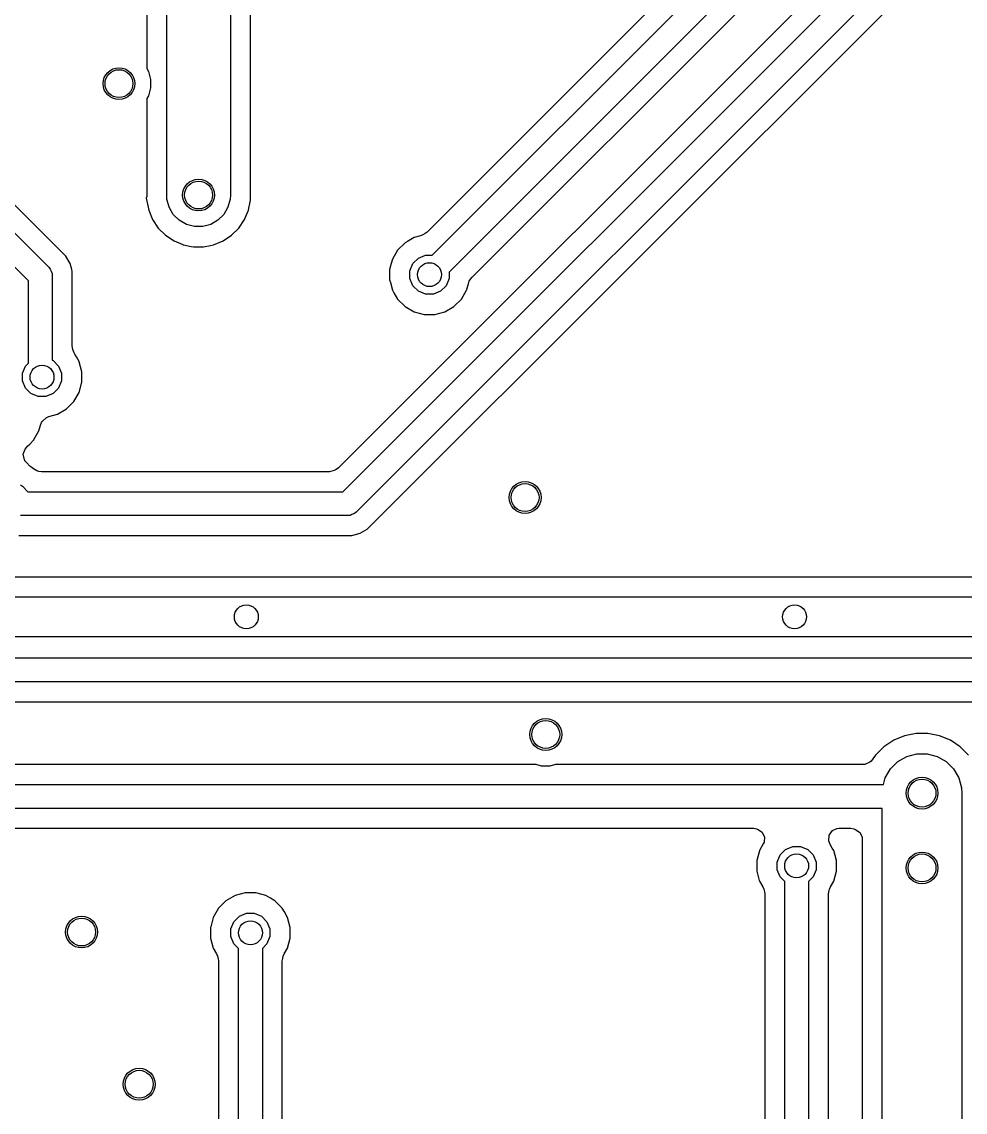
# Model space of a CAD drawing. Header units: inches. Extents: x 0.01 to 5.35, y 0.01 to 3.37.
# Drawn here: x 3.885 to 4.351, y 2.13 to 2.669 of the extents above; entities that cross this region are included whole.
import ezdxf

# ---------------------------------------------------------------- set-up
doc = ezdxf.new("R2010")
doc.units = ezdxf.units.IN
doc.header["$MEASUREMENT"] = 0
doc.layers.add('BLACK', color=250, linetype='CONTINUOUS')

msp = doc.modelspace()

# ---------------------------------------------------------------- linework, layer by layer
at = {"layer": 'BLACK', "linetype": 'CONTINUOUS'}
for p, q in [((3.9975, 2.58118), (3.9975, 2.79638)), ((3.94628, 2.78747), (3.94628, 2.64625)), ((3.95614, 2.5837), (3.95614, 2.78764)), ((3.98764, 2.78764), (3.98764, 2.5837)), ((4.37172, 2.77946), (4.04102, 2.44875)), ((4.04318, 2.43696), (4.38331, 2.77709)), ((4.39339, 2.77047), (4.0498, 2.42688)), ((4.05531, 2.41844), (4.40183, 2.76496)), ((3.90338, 2.5564), (3.73354, 2.72624)), ((3.72803, 2.7178), (3.89788, 2.54796)), ((3.8878, 2.54133), (3.72141, 2.70772)), ((4.21523, 2.69579), (4.08485, 2.56541)), ((4.08736, 2.55398), (4.22681, 2.69343)), ((4.23689, 2.68681), (4.09572, 2.54563)), ((4.10715, 2.54312), (4.24171, 2.67768)), ((3.94628, 2.64625), (3.94709, 2.64485)), ((3.94709, 2.64485), (3.94815, 2.64087)), ((3.94815, 2.64087), (3.94815, 2.63676)), ((3.94709, 2.63279), (3.94628, 2.63139)), ((3.94815, 2.63676), (3.94709, 2.63279)), ((3.94628, 2.63139), (3.94628, 2.58293)), ((3.95628, 2.58165), (3.95614, 2.5837)), ((3.98764, 2.5837), (3.9875, 2.58165)), ((3.94628, 2.58293), (3.94607, 2.58222)), ((3.94607, 2.58222), (3.94726, 2.57623)), ((3.95734, 2.57767), (3.95628, 2.58165)), ((3.9875, 2.58165), (3.98644, 2.57767)), ((3.99688, 2.57806), (3.99701, 2.57872)), ((3.99701, 2.57872), (3.9975, 2.58118)), ((3.99701, 2.57872), (3.99701, 2.57872)), ((3.94726, 2.57623), (3.94726, 2.57623)), ((3.94726, 2.57623), (3.94726, 2.57623)), ((3.94726, 2.57623), (3.94919, 2.57157)), ((3.9594, 2.57411), (3.95734, 2.57767)), ((3.9623, 2.57121), (3.9594, 2.57411)), ((3.98438, 2.57411), (3.98148, 2.57121)), ((3.98644, 2.57767), (3.98438, 2.57411)), ((3.99459, 2.57157), (3.99652, 2.57623)), ((3.99652, 2.57623), (3.99688, 2.57806)), ((3.94919, 2.57157), (3.94919, 2.57157)), ((3.94919, 2.57157), (3.952, 2.56738)), ((3.96586, 2.56915), (3.9623, 2.57121)), ((3.96983, 2.56809), (3.96586, 2.56915)), ((3.97395, 2.56809), (3.96983, 2.56809)), ((3.97792, 2.56915), (3.97395, 2.56809)), ((3.98148, 2.57121), (3.97792, 2.56915)), ((3.99178, 2.56738), (3.99459, 2.57157)), ((3.952, 2.56738), (3.952, 2.56738)), ((3.952, 2.56738), (3.952, 2.56737)), ((3.952, 2.56737), (3.95556, 2.56381)), ((3.95556, 2.56381), (3.95556, 2.56381)), ((3.95556, 2.56381), (3.95556, 2.56381)), ((3.95556, 2.56381), (3.95976, 2.56101)), ((3.98402, 2.56101), (3.98822, 2.56381)), ((3.98822, 2.56381), (3.99178, 2.56738)), ((4.07846, 2.56269), (4.07511, 2.56076)), ((4.08158, 2.56353), (4.07846, 2.56269)), ((4.07846, 2.56269), (4.07846, 2.56269)), ((4.07846, 2.56269), (4.07846, 2.56269)), ((4.07846, 2.56269), (4.07846, 2.56269)), ((4.08276, 2.56402), (4.08158, 2.56353)), ((4.08384, 2.56464), (4.08276, 2.56402)), ((4.08485, 2.56541), (4.08384, 2.56464)), ((3.95976, 2.56101), (3.95976, 2.56101)), ((3.95976, 2.56101), (3.95976, 2.56101)), ((3.95976, 2.56101), (3.9642, 2.55917)), ((3.9642, 2.55917), (3.96437, 2.55908)), ((3.96437, 2.55908), (3.96442, 2.55907)), ((3.96442, 2.55907), (3.96442, 2.55907)), ((3.96442, 2.55907), (3.96442, 2.55907)), ((3.96442, 2.55907), (3.96442, 2.55907)), ((3.96442, 2.55907), (3.96442, 2.55907)), ((3.96442, 2.55907), (3.96826, 2.55831)), ((3.96826, 2.55831), (3.96937, 2.55809)), ((3.96937, 2.55809), (3.97441, 2.55809)), ((3.97441, 2.55809), (3.97774, 2.55875)), ((3.97441, 2.55809), (3.97441, 2.55809)), ((3.97774, 2.55875), (3.97936, 2.55907)), ((3.97936, 2.55907), (3.98402, 2.56101)), ((4.07396, 2.5601), (4.0703, 2.55643)), ((4.07511, 2.56076), (4.07396, 2.5601)), ((4.07396, 2.5601), (4.07396, 2.5601)), ((3.90632, 2.55346), (3.90338, 2.5564)), ((3.90839, 2.54987), (3.90632, 2.55346)), ((4.0677, 2.55194), (4.06715, 2.54987)), ((4.07029, 2.55643), (4.0677, 2.55194)), ((4.0677, 2.55194), (4.0677, 2.55194)), ((4.0703, 2.55643), (4.07029, 2.55643)), ((4.0703, 2.55643), (4.0703, 2.55643)), ((4.07788, 2.5498), (4.08059, 2.55251)), ((4.08059, 2.55251), (4.08414, 2.55398)), ((4.08414, 2.55398), (4.08736, 2.55398)), ((3.89788, 2.54796), (3.89861, 2.54706)), ((3.89861, 2.54706), (3.899, 2.54613)), ((3.899, 2.54613), (3.89949, 2.54493)), ((3.90918, 2.54692), (3.90839, 2.54987)), ((3.90947, 2.54586), (3.90918, 2.54692)), ((4.06715, 2.54987), (4.06636, 2.54692)), ((4.06636, 2.54692), (4.06636, 2.54174)), ((4.07641, 2.54625), (4.07788, 2.5498)), ((4.07641, 2.54241), (4.07641, 2.54625)), ((3.8878, 2.50058), (3.8878, 2.54133)), ((3.89949, 2.54493), (3.89961, 2.54378)), ((3.89961, 2.54378), (3.89961, 2.502)), ((3.90947, 2.50904), (3.90947, 2.54586)), ((3.90947, 2.54586), (3.90947, 2.54586)), ((4.06636, 2.54174), (4.0667, 2.54045)), ((4.07788, 2.53886), (4.07641, 2.54241)), ((4.09572, 2.54241), (4.09425, 2.53886)), ((4.09572, 2.54563), (4.09572, 2.54241)), ((4.10526, 2.53985), (4.10575, 2.54103)), ((4.10575, 2.54103), (4.10637, 2.54211)), ((4.10637, 2.54211), (4.10715, 2.54312)), ((4.0667, 2.54045), (4.0677, 2.53672)), ((4.0677, 2.53672), (4.06849, 2.53536)), ((4.06849, 2.53536), (4.0703, 2.53223)), ((4.08059, 2.53615), (4.07788, 2.53886)), ((4.08414, 2.53468), (4.08059, 2.53615)), ((4.09153, 2.53615), (4.08798, 2.53468)), ((4.09425, 2.53886), (4.09153, 2.53615)), ((4.10183, 2.53223), (4.10442, 2.53672)), ((4.10442, 2.53672), (4.10444, 2.53678)), ((4.10444, 2.53678), (4.10452, 2.53708)), ((4.10452, 2.53708), (4.10526, 2.53985)), ((4.0703, 2.53223), (4.07396, 2.52856)), ((4.08798, 2.53468), (4.08414, 2.53468)), ((4.09816, 2.52856), (4.10183, 2.53223)), ((4.07396, 2.52856), (4.07846, 2.52597)), ((4.07846, 2.52597), (4.08347, 2.52463)), ((4.08347, 2.52463), (4.08347, 2.52463)), ((4.08347, 2.52463), (4.08866, 2.52463)), ((4.08866, 2.52463), (4.09367, 2.52597)), ((4.08866, 2.52463), (4.08866, 2.52463)), ((4.09367, 2.52597), (4.09816, 2.52856)), ((3.9098, 2.50728), (3.90947, 2.50904)), ((3.91043, 2.50564), (3.9098, 2.50728)), ((3.91076, 2.50495), (3.91043, 2.50564)), ((3.91151, 2.50365), (3.91076, 2.50495)), ((3.91286, 2.50131), (3.91151, 2.50365)), ((3.88487, 2.49558), (3.88634, 2.49913)), ((3.88634, 2.49913), (3.8878, 2.50058)), ((3.89961, 2.502), (3.89999, 2.50184)), ((3.89999, 2.50184), (3.90271, 2.49913)), ((3.90271, 2.49913), (3.90418, 2.49558)), ((3.91288, 2.50127), (3.91286, 2.50131)), ((3.91286, 2.50131), (3.91286, 2.50131)), ((3.91423, 2.49625), (3.91288, 2.50127)), ((3.91288, 2.50127), (3.91288, 2.50127)), ((3.88487, 2.49174), (3.88487, 2.49558)), ((3.90418, 2.49558), (3.90418, 2.49174)), ((3.91423, 2.49107), (3.91423, 2.49625)), ((3.88634, 2.48819), (3.88487, 2.49174)), ((3.88905, 2.48548), (3.88634, 2.48819)), ((3.90271, 2.48819), (3.89999, 2.48548)), ((3.90418, 2.49174), (3.90271, 2.48819)), ((3.91288, 2.48605), (3.91423, 2.49107)), ((3.8926, 2.48401), (3.88905, 2.48548)), ((3.89644, 2.48401), (3.8926, 2.48401)), ((3.89999, 2.48548), (3.89644, 2.48401)), ((3.90662, 2.47789), (3.91029, 2.48156)), ((3.91029, 2.48156), (3.91288, 2.48605)), ((3.90213, 2.4753), (3.90662, 2.47789)), ((3.89375, 2.4699), (3.89429, 2.47117)), ((3.89429, 2.47117), (3.89468, 2.47181)), ((3.89468, 2.47181), (3.89651, 2.47355)), ((3.89651, 2.47355), (3.89687, 2.47375)), ((3.89687, 2.47375), (3.89794, 2.47418)), ((3.89794, 2.47418), (3.90213, 2.4753)), ((3.89038, 2.46251), (3.89297, 2.467)), ((3.89297, 2.467), (3.89375, 2.4699)), ((3.88731, 2.45944), (3.88842, 2.46055)), ((3.88842, 2.46055), (3.89038, 2.46251)), ((3.88525, 2.45547), (3.88619, 2.45802)), ((3.88583, 2.45278), (3.88525, 2.45547)), ((3.88619, 2.45802), (3.88684, 2.4589)), ((3.88684, 2.4589), (3.88731, 2.45944)), ((3.88604, 2.4524), (3.88583, 2.45278)), ((3.8861, 2.45229), (3.88604, 2.4524)), ((3.88693, 2.45118), (3.8861, 2.45229)), ((3.88853, 2.44958), (3.88693, 2.45118)), ((3.88898, 2.44926), (3.88853, 2.44958)), ((3.88896, 2.44924), (3.88898, 2.44926)), ((3.89024, 2.44821), (3.88896, 2.44924)), ((3.89193, 2.44733), (3.89024, 2.44821)), ((3.89296, 2.44702), (3.89193, 2.44733)), ((3.89434, 2.44683), (3.89296, 2.44702)), ((4.03666, 2.44683), (3.89434, 2.44683)), ((4.039, 2.44742), (4.03666, 2.44683)), ((4.03991, 2.44792), (4.039, 2.44742)), ((4.04102, 2.44875), (4.03991, 2.44792)), ((3.88391, 2.44043), (3.8848, 2.43969)), ((3.8848, 2.43969), (3.88753, 2.43696)), ((3.88753, 2.43696), (4.04318, 2.43696)), ((3.88508, 2.42515), (3.88393, 2.42527)), ((4.04563, 2.42515), (3.88508, 2.42515)), ((4.04678, 2.42527), (4.04563, 2.42515)), ((4.04766, 2.42563), (4.04678, 2.42527)), ((4.04891, 2.42615), (4.04766, 2.42563)), ((4.0498, 2.42688), (4.04891, 2.42615)), ((4.05171, 2.41637), (4.05531, 2.41844)), ((3.88301, 2.41529), (4.0477, 2.41529)), ((4.0477, 2.41529), (4.05171, 2.41637)), ((4.0477, 2.41529), (4.0477, 2.41529)), ((4.37468, 2.39474), (3.79774, 2.39474)), ((3.79093, 2.38488), (3.99551, 2.38488)), ((3.99551, 2.38488), (4.3812, 2.38488)), ((3.99551, 2.3652), (3.78685, 2.3652)), ((4.38528, 2.3652), (3.99551, 2.3652)), ((3.73902, 2.35476), (4.45354, 2.35476)), ((4.44889, 2.34295), (3.74146, 2.34295)), ((3.74798, 2.33309), (4.43872, 2.33309)), ((4.31555, 2.31404), (4.31071, 2.31081)), ((4.32092, 2.31627), (4.31555, 2.31404)), ((4.31555, 2.31404), (4.31555, 2.31404)), ((4.31555, 2.31404), (4.31555, 2.31404)), ((4.32093, 2.31627), (4.32092, 2.31627)), ((4.32663, 2.31741), (4.32093, 2.31627)), ((4.33245, 2.31741), (4.32663, 2.31741)), ((4.32663, 2.31741), (4.32663, 2.31741)), ((4.32663, 2.31741), (4.32663, 2.31741)), ((4.33816, 2.31627), (4.33245, 2.31741)), ((4.33245, 2.31741), (4.33245, 2.31741)), ((4.33245, 2.31741), (4.33245, 2.31741)), ((4.34354, 2.31404), (4.33816, 2.31627)), ((4.33816, 2.31627), (4.33816, 2.31627)), ((4.33816, 2.31627), (4.33816, 2.31627)), ((4.33816, 2.31627), (4.33816, 2.31627)), ((4.33816, 2.31627), (4.33816, 2.31627)), ((4.33816, 2.31627), (4.33816, 2.31627)), ((4.34838, 2.31081), (4.34354, 2.31404)), ((4.34354, 2.31404), (4.34354, 2.31404)), ((4.34354, 2.31404), (4.34354, 2.31404)), ((4.34354, 2.31404), (4.34354, 2.31404)), ((4.34354, 2.31404), (4.34354, 2.31404)), ((4.31071, 2.31081), (4.30659, 2.30669)), ((4.31071, 2.31081), (4.31071, 2.31081)), ((4.31071, 2.31081), (4.31071, 2.31081)), ((4.35249, 2.30669), (4.34838, 2.31081)), ((4.34838, 2.31081), (4.34838, 2.31081)), ((4.34838, 2.31081), (4.34838, 2.31081)), ((4.30373, 2.30318), (4.30159, 2.30214)), ((4.30436, 2.30371), (4.30373, 2.30318)), ((4.30529, 2.30474), (4.30436, 2.30371)), ((4.30659, 2.30669), (4.30529, 2.30474)), ((4.30659, 2.30669), (4.30659, 2.30669)), ((4.30659, 2.30669), (4.30659, 2.30669)), ((4.31393, 2.29984), (4.31756, 2.30348)), ((4.31756, 2.30348), (4.32201, 2.30604)), ((4.32201, 2.30604), (4.32697, 2.30737)), ((4.32697, 2.30737), (4.33211, 2.30737)), ((4.33211, 2.30737), (4.33708, 2.30604)), ((4.33708, 2.30604), (4.34153, 2.30348)), ((4.34153, 2.30348), (4.34516, 2.29984)), ((4.13872, 2.30199), (3.70158, 2.30199)), ((4.14149, 2.30124), (4.13872, 2.30199)), ((4.1456, 2.30124), (4.14149, 2.30124)), ((4.14837, 2.30199), (4.1456, 2.30124)), ((4.30034, 2.30199), (4.14837, 2.30199)), ((4.30133, 2.30209), (4.30034, 2.30199)), ((4.30159, 2.30214), (4.30133, 2.30209)), ((4.31136, 2.29539), (4.31393, 2.29984)), ((4.34516, 2.29984), (4.34773, 2.29539)), ((4.31048, 2.29213), (4.31136, 2.29539)), ((4.34773, 2.29539), (4.34906, 2.29043)), ((3.65956, 2.29213), (4.31048, 2.29213)), ((4.34906, 2.29043), (4.34923, 2.28786)), ((4.34923, 2.28786), (4.34923, 2.22386)), ((4.30986, 2.28031), (3.65956, 2.28031)), ((4.30986, 2.22386), (4.30986, 2.28031)), ((3.66587, 2.27045), (4.24637, 2.27045)), ((4.24637, 2.27045), (4.24774, 2.27025)), ((4.24774, 2.27025), (4.24827, 2.2701)), ((4.24827, 2.2701), (4.25058, 2.26861)), ((4.25058, 2.26861), (4.25172, 2.26611)), ((4.25173, 2.26605), (4.25151, 2.26376)), ((4.25172, 2.26611), (4.25172, 2.26611)), ((4.25172, 2.26611), (4.25173, 2.26605)), ((4.28349, 2.26434), (4.28363, 2.26709)), ((4.28363, 2.26709), (4.28522, 2.26933)), ((4.28522, 2.26933), (4.28527, 2.26937)), ((4.28527, 2.26937), (4.28737, 2.27033)), ((4.28737, 2.27033), (4.28756, 2.27036)), ((4.28756, 2.27036), (4.28848, 2.27045)), ((4.28848, 2.27045), (4.29441, 2.27045)), ((4.29441, 2.27045), (4.29579, 2.27025)), ((4.29579, 2.27025), (4.29638, 2.27008)), ((4.29638, 2.27008), (4.29869, 2.2686)), ((4.29869, 2.2686), (4.29874, 2.26854)), ((4.29874, 2.26854), (4.29982, 2.26638)), ((4.29982, 2.26638), (4.29988, 2.26608)), ((4.29988, 2.26608), (4.3, 2.26505)), ((4.25106, 2.26273), (4.24918, 2.25946)), ((4.25145, 2.26357), (4.25106, 2.26273)), ((4.25151, 2.26376), (4.25145, 2.26357)), ((4.25936, 2.25733), (4.26208, 2.26004)), ((4.26208, 2.26004), (4.26562, 2.26151)), ((4.26562, 2.26151), (4.26946, 2.26151)), ((4.26946, 2.26151), (4.27301, 2.26004)), ((4.27301, 2.26004), (4.27573, 2.25733)), ((4.28362, 2.26381), (4.28349, 2.26434)), ((4.28414, 2.26252), (4.28362, 2.26381)), ((4.28519, 2.2607), (4.28414, 2.26252)), ((4.28591, 2.25946), (4.28519, 2.2607)), ((4.3, 2.26505), (4.3, 2.08568)), ((4.24916, 2.25939), (4.24784, 2.25445)), ((4.24918, 2.25946), (4.24916, 2.25939)), ((4.25789, 2.25378), (4.25936, 2.25733)), ((4.27573, 2.25733), (4.2772, 2.25378)), ((4.28725, 2.25445), (4.28591, 2.25946)), ((4.24784, 2.25445), (4.24784, 2.25445)), ((4.24784, 2.25445), (4.24784, 2.24926)), ((4.24784, 2.24926), (4.2491, 2.24457)), ((4.25789, 2.24994), (4.25789, 2.25378)), ((4.25936, 2.24639), (4.25789, 2.24994)), ((4.2772, 2.24994), (4.27573, 2.24639)), ((4.2772, 2.25378), (4.2772, 2.24994)), ((4.28591, 2.24425), (4.28725, 2.24926)), ((4.28725, 2.24926), (4.28725, 2.25445)), ((4.2491, 2.24457), (4.24918, 2.24425)), ((4.24918, 2.24425), (4.24918, 2.24425)), ((4.24918, 2.24425), (4.2508, 2.24145)), ((4.26164, 2.24411), (4.25936, 2.24639)), ((4.26164, 1.84735), (4.26164, 2.24411)), ((4.27573, 2.24639), (4.27345, 2.24411)), ((4.27345, 2.24411), (4.27345, 1.84491)), ((4.28429, 2.24145), (4.28591, 2.24425)), ((4.28591, 2.24425), (4.28591, 2.24425)), ((4.28591, 2.24425), (4.28591, 2.24425)), ((3.99495, 2.23849), (3.98994, 2.23714)), ((4.00014, 2.23849), (3.99495, 2.23849)), ((4.00264, 2.23782), (4.00014, 2.23849)), ((4.00014, 2.23849), (4.00014, 2.23849)), ((4.2508, 2.24145), (4.25129, 2.24027)), ((4.25129, 2.24027), (4.25161, 2.23907)), ((4.25161, 2.23907), (4.25178, 2.23781)), ((4.28331, 2.23781), (4.28348, 2.23907)), ((4.28348, 2.23907), (4.2838, 2.24027)), ((4.2838, 2.24027), (4.28429, 2.24145)), ((3.98544, 2.23455), (3.98178, 2.23088)), ((3.98994, 2.23714), (3.98544, 2.23455)), ((3.98544, 2.23455), (3.98544, 2.23455)), ((3.98544, 2.23455), (3.98544, 2.23455)), ((3.98994, 2.23714), (3.98994, 2.23714)), ((4.00515, 2.23714), (4.00264, 2.23782)), ((4.0074, 2.23585), (4.00515, 2.23714)), ((4.00964, 2.23455), (4.0074, 2.23585)), ((4.01331, 2.23088), (4.00964, 2.23455)), ((4.25178, 2.23781), (4.25178, 1.85416)), ((4.28331, 2.08621), (4.28331, 2.23781)), ((3.98178, 2.23088), (3.97918, 2.22639)), ((3.98178, 2.23088), (3.98178, 2.23088)), ((3.98178, 2.23088), (3.98178, 2.23088)), ((3.99208, 2.22697), (3.99562, 2.22844)), ((3.99562, 2.22844), (3.99946, 2.22844)), ((3.99946, 2.22844), (4.00301, 2.22697)), ((4.0143, 2.22917), (4.01331, 2.23088)), ((4.01591, 2.22639), (4.0143, 2.22917)), ((3.97918, 2.22639), (3.97794, 2.22177)), ((3.97918, 2.22639), (3.97918, 2.22639)), ((3.97918, 2.22639), (3.97918, 2.22639)), ((3.98789, 2.2207), (3.98936, 2.22425)), ((3.98936, 2.22425), (3.99208, 2.22697)), ((4.00301, 2.22697), (4.00573, 2.22425)), ((4.00573, 2.22425), (4.0072, 2.2207)), ((4.01725, 2.22138), (4.01591, 2.22639)), ((4.01591, 2.22639), (4.01591, 2.22639)), ((4.30986, 1.70388), (4.30986, 2.22386)), ((4.34923, 2.22386), (4.34923, 1.67786)), ((3.97794, 2.22177), (3.97784, 2.22138)), ((3.97784, 2.22138), (3.97784, 2.21619)), ((3.98789, 2.21686), (3.98789, 2.2207)), ((3.98936, 2.21331), (3.98789, 2.21686)), ((4.0072, 2.21686), (4.00573, 2.21331)), ((4.0072, 2.2207), (4.0072, 2.21686)), ((4.01725, 2.21619), (4.01725, 2.22138)), ((3.97784, 2.21619), (3.97917, 2.21123)), ((3.99164, 2.21104), (3.98936, 2.21331)), ((4.00573, 2.21331), (4.00345, 2.21104)), ((4.01591, 2.21118), (4.01725, 2.21619)), ((3.97917, 2.21123), (3.97918, 2.21118)), ((3.97918, 2.21118), (3.97918, 2.21118)), ((3.97918, 2.21118), (3.9808, 2.20837)), ((3.9808, 2.20837), (3.98129, 2.2072)), ((3.98129, 2.2072), (3.98161, 2.206)), ((3.99164, 1.8923), (3.99164, 2.21104)), ((4.00345, 2.21104), (4.00345, 1.88986)), ((4.01348, 2.206), (4.0138, 2.2072)), ((4.0138, 2.2072), (4.01429, 2.20837)), ((4.01429, 2.20837), (4.01591, 2.21118)), ((4.01591, 2.21118), (4.01591, 2.21118)), ((4.01591, 2.21118), (4.01591, 2.21118)), ((3.98161, 2.206), (3.98178, 2.20473)), ((3.98178, 2.20473), (3.98178, 1.89911)), ((4.01331, 2.20473), (4.01348, 2.206)), ((4.01331, 1.89193), (4.01331, 2.20473))]:
    msp.add_line(p, q, dxfattribs=at)
at = {"layer": 'BLACK'}
for centre, radius in [((3.93254, 2.63882), 0.00787), ((3.97189, 2.5837), 0.00787), ((4.08606, 2.54433), 0.00591), ((3.89452, 2.49366), 0.00591), ((4.13331, 2.43409), 0.00787), ((3.99551, 2.37504), 0.00591), ((4.26654, 2.37504), 0.00591), ((4.14354, 2.31686), 0.00787), ((4.32954, 2.28786), 0.00787), ((4.26754, 2.25186), 0.00591), ((4.32954, 2.25086), 0.00787), ((3.91406, 2.21913), 0.00787), ((3.99754, 2.21878), 0.00591), ((3.94254, 2.14386), 0.00787)]:
    msp.add_circle(centre, radius, dxfattribs=at)
at = {"layer": 'WHITE'}
for centre, radius in [((3.93254, 2.63882), 0.00689), ((3.97189, 2.5837), 0.00689), ((4.08606, 2.54433), 0.00591), ((3.89452, 2.49366), 0.00591), ((4.13331, 2.43409), 0.00689), ((3.99551, 2.37504), 0.00591), ((4.26654, 2.37504), 0.00591), ((4.14354, 2.31686), 0.00689), ((4.32954, 2.28786), 0.00689), ((4.26754, 2.25186), 0.00591), ((4.32954, 2.25086), 0.00689), ((3.91406, 2.21913), 0.00689), ((3.99754, 2.21878), 0.00591), ((3.94254, 2.14386), 0.00689)]:
    msp.add_circle(centre, radius, dxfattribs=at)

doc.saveas('drawing.dxf')
